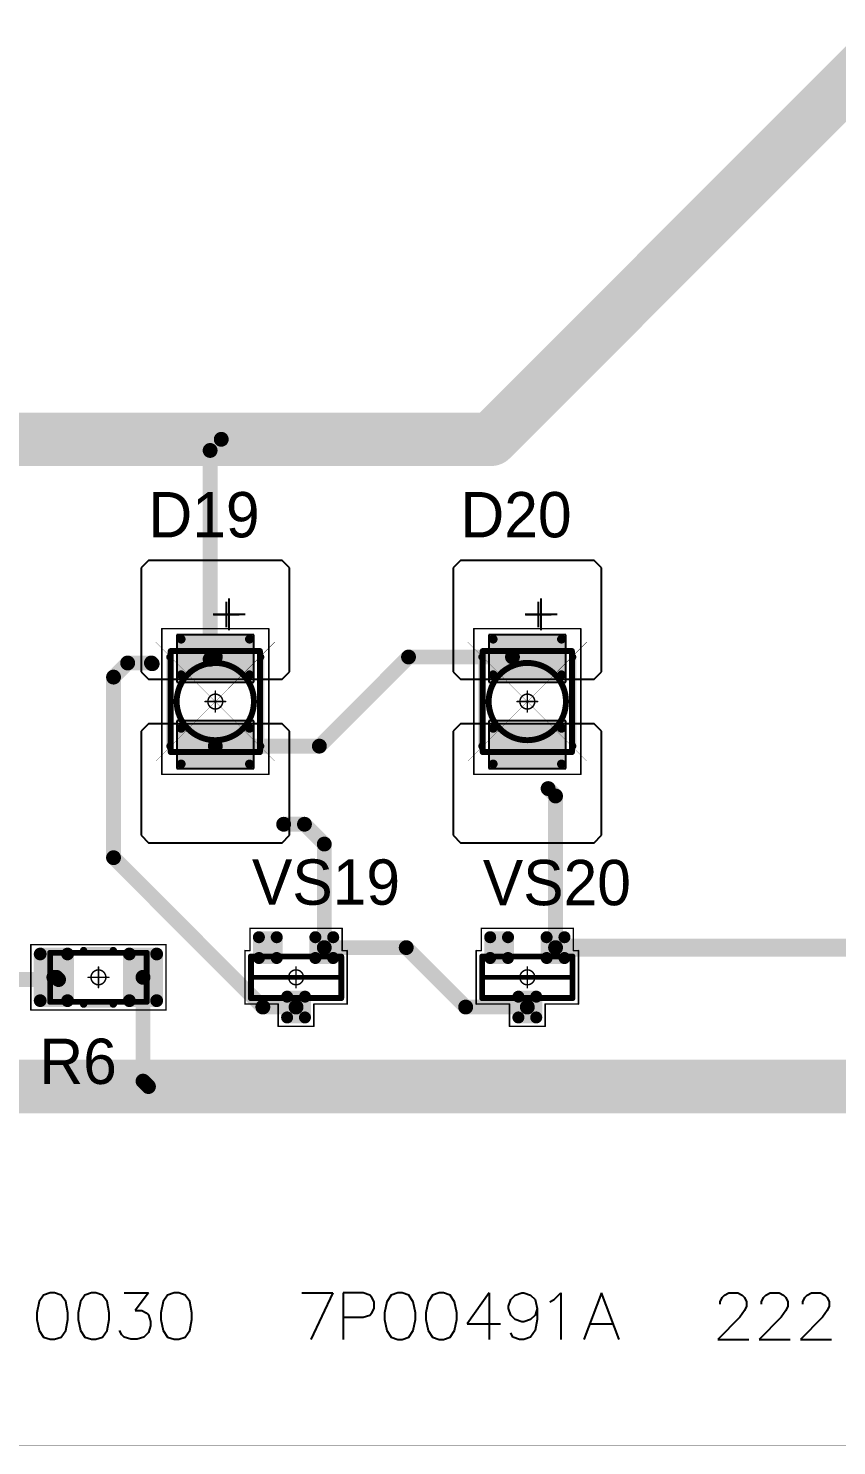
# Model space of a CAD drawing. Header units: millimetres. Extents: x 0 to 395, y 0 to 190.
# Drawn here: x 65.71 to 92.91, y 0 to 47.67 of the extents above; entities that cross this region are included whole.
import ezdxf

# ---------------------------------------------------------------- set-up
doc = ezdxf.new("R2010")
doc.units = ezdxf.units.MM
for name, color, linetype in [('Mechanical13', 56, 'Continuous'), ('Mechanical15', 56, 'Continuous'), ('Mechanical3', 76, 'Continuous'), ('Mechanical5', 56, 'Continuous'), ('TopLayer', 1, 'Continuous'), ('TopOverlay', 2, 'Continuous'), ('TopPaste', 8, 'Continuous'), ('TopSolder', 216, 'Continuous')]:
    doc.layers.add(name, color=color, linetype=linetype)

# ---------------------------------------------------------------- blocks, each defined once
blk = doc.blocks.new('SOT23_1164')
at = {"layer": 'Mechanical13', "const_width": 0.2}
for points in [[(0.7, 1.52), (-0.7, 1.52)], [(-0.7, -1.52), (-0.7, 1.52)], [(0.7, -1.52), (0.7, 1.52)], [(0.7, -1.52), (-0.7, -1.52)]]:
    blk.add_lwpolyline(points, dxfattribs=at)
at = {"layer": 'Mechanical13', "const_width": 0.1}
for points in [[(-0.75, 1.52, 1), (-0.65, 1.52, 1)], [(-0.75, 1.52, 1), (-0.65, 1.52, 1)], [(0.65, 1.52, 1), (0.75, 1.52, 1)], [(0.65, 1.52, 1), (0.75, 1.52, 1)], [(-0.75, -1.52, 1), (-0.65, -1.52, 1)], [(-0.75, -1.52, 1), (-0.65, -1.52, 1)], [(0.65, -1.52, 1), (0.75, -1.52, 1)], [(0.65, -1.52, 1), (0.75, -1.52, 1)]]:
    blk.add_lwpolyline(points, format="xyb", close=True, dxfattribs=at)
at = {"layer": 'Mechanical15', "const_width": 0.05}
for points in [[(-1.65, -1.55), (-1.65, 1.55)], [(-0.9, 1.55), (-1.65, 1.55)], [(-0.9, 1.55), (-0.9, 1.72)], [(0.9, 1.72), (-0.9, 1.72)], [(0.9, 0.6), (0.9, 1.72)], [(1.65, 0.6), (0.9, 0.6)], [(1.65, -0.6), (1.65, 0.6)], [(0.35, 0), (-0.35, 0)], [(0, -0.35), (0, 0.35)], [(1.65, -0.6), (0.9, -0.6)], [(0.9, -1.72), (0.9, -0.6)], [(-0.9, -1.55), (-1.65, -1.55)], [(-0.9, -1.72), (-0.9, -1.55)], [(0.9, -1.72), (-0.9, -1.72)]]:
    blk.add_lwpolyline(points, dxfattribs=at)
at = {"layer": 'Mechanical15'}
for points, const_width in [([(-1.662, 1.55, 1), (-1.637, 1.55, 1)], 0.025), ([(-1.662, 1.55, 1), (-1.637, 1.55, 1)], 0.025), ([(-0.913, 1.72, 1), (-0.888, 1.72, 1)], 0.025), ([(-0.913, 1.72, 1), (-0.888, 1.72, 1)], 0.025), ([(-0.913, 1.55, 1), (-0.888, 1.55, 1)], 0.025), ([(-0.913, 1.55, 1), (-0.888, 1.55, 1)], 0.025), ([(0.888, 1.72, 1), (0.913, 1.72, 1)], 0.025), ([(0.888, 1.72, 1), (0.913, 1.72, 1)], 0.025), ([(0.888, 0.6, 1), (0.913, 0.6, 1)], 0.025), ([(0.888, 0.6, 1), (0.913, 0.6, 1)], 0.025), ([(1.637, 0.6, 1), (1.662, 0.6, 1)], 0.025), ([(1.637, 0.6, 1), (1.662, 0.6, 1)], 0.025), ([(-0.362, 0, 1), (-0.337, 0, 1)], 0.025), ([(0.25, 0, 1), (-0.25, 0, 1)], 0.05), ([(-0.262, 0, 1), (-0.238, 0, 1)], 0.025), ([(-0.012, 0.35, 1), (0.012, 0.35, 1)], 0.025), ([(0.238, 0, 1), (0.262, 0, 1)], 0.025), ([(0.337, 0, 1), (0.362, 0, 1)], 0.025), ([(-0.012, -0.35, 1), (0.012, -0.35, 1)], 0.025), ([(0.888, -0.6, 1), (0.913, -0.6, 1)], 0.025), ([(0.888, -0.6, 1), (0.913, -0.6, 1)], 0.025), ([(1.637, -0.6, 1), (1.662, -0.6, 1)], 0.025), ([(1.637, -0.6, 1), (1.662, -0.6, 1)], 0.025), ([(-1.662, -1.55, 1), (-1.637, -1.55, 1)], 0.025), ([(-1.662, -1.55, 1), (-1.637, -1.55, 1)], 0.025), ([(-0.913, -1.55, 1), (-0.888, -1.55, 1)], 0.025), ([(-0.913, -1.55, 1), (-0.888, -1.55, 1)], 0.025), ([(-0.913, -1.72, 1), (-0.888, -1.72, 1)], 0.025), ([(-0.913, -1.72, 1), (-0.888, -1.72, 1)], 0.025), ([(0.888, -1.72, 1), (0.913, -1.72, 1)], 0.025), ([(0.888, -1.72, 1), (0.913, -1.72, 1)], 0.025)]:
    blk.add_lwpolyline(points, format="xyb", close=True, dxfattribs=dict(at, const_width=const_width))
at = {"layer": 'TopLayer', "const_width": 0.1}
for points in [[(-1.4, 1.25, 1), (-1.3, 1.25, 1)], [(-0.7, 1.25, 1), (-0.6, 1.25, 1)], [(-1.4, 0.65, 1), (-1.3, 0.65, 1)], [(-0.7, 0.65, 1), (-0.6, 0.65, 1)], [(0.6, 0.3, 1), (0.7, 0.3, 1)], [(1.3, 0.3, 1), (1.4, 0.3, 1)], [(0.6, -0.3, 1), (0.7, -0.3, 1)], [(1.3, -0.3, 1), (1.4, -0.3, 1)], [(-1.4, -0.65, 1), (-1.3, -0.65, 1)], [(-0.7, -0.65, 1), (-0.6, -0.65, 1)], [(-1.4, -1.25, 1), (-1.3, -1.25, 1)], [(-0.7, -1.25, 1), (-0.6, -1.25, 1)]]:
    blk.add_lwpolyline(points, format="xyb", close=True, dxfattribs=at)
at = {"layer": 'TopLayer'}
for points in [[(-1.45, 1.25), (-1.45, 0.65), (-0.55, 1.25), (-0.55, 0.65)], [(-1.35, 1.35), (-1.35, 0.55), (-0.65, 1.35), (-0.65, 0.55)], [(0.55, 0.3), (0.55, -0.3), (1.45, 0.3), (1.45, -0.3)], [(0.65, 0.4), (0.65, -0.4), (1.35, 0.4), (1.35, -0.4)], [(-1.45, -0.65), (-1.45, -1.25), (-0.55, -0.65), (-0.55, -1.25)], [(-1.35, -0.55), (-1.35, -1.35), (-0.65, -0.55), (-0.65, -1.35)]]:
    blk.add_solid(points, dxfattribs=at)
at = {"layer": 'TopOverlay', "const_width": 0.15}
blk.add_lwpolyline([(0, -1.5), (0, 1.5)], dxfattribs=at)
at = {"layer": 'TopOverlay', "const_width": 0.075}
for points in [[(-0.038, 1.5, 1), (0.038, 1.5, 1)], [(-0.038, -1.5, 1), (0.038, -1.5, 1)]]:
    blk.add_lwpolyline(points, format="xyb", close=True, dxfattribs=at)
at = {"layer": 'TopPaste', "const_width": 0.075}
for points in [[(-1.387, 1.25, 1), (-1.313, 1.25, 1)], [(-0.687, 1.25, 1), (-0.613, 1.25, 1)], [(-1.387, 0.65, 1), (-1.313, 0.65, 1)], [(-0.687, 0.65, 1), (-0.613, 0.65, 1)], [(0.613, 0.3, 1), (0.687, 0.3, 1)], [(1.313, 0.3, 1), (1.387, 0.3, 1)], [(0.613, -0.3, 1), (0.687, -0.3, 1)], [(1.313, -0.3, 1), (1.387, -0.3, 1)], [(-1.387, -0.65, 1), (-1.313, -0.65, 1)], [(-0.687, -0.65, 1), (-0.613, -0.65, 1)], [(-1.387, -1.25, 1), (-1.313, -1.25, 1)], [(-0.687, -1.25, 1), (-0.613, -1.25, 1)]]:
    blk.add_lwpolyline(points, format="xyb", close=True, dxfattribs=at)
at = {"layer": 'TopPaste'}
for points in [[(-1.425, 1.25), (-1.425, 0.65), (-0.575, 1.25), (-0.575, 0.65)], [(-1.35, 1.325), (-1.35, 0.575), (-0.65, 1.325), (-0.65, 0.575)], [(0.575, 0.3), (0.575, -0.3), (1.425, 0.3), (1.425, -0.3)], [(0.65, 0.375), (0.65, -0.375), (1.35, 0.375), (1.35, -0.375)], [(-1.425, -0.65), (-1.425, -1.25), (-0.575, -0.65), (-0.575, -1.25)], [(-1.35, -0.575), (-1.35, -1.325), (-0.65, -0.575), (-0.65, -1.325)]]:
    blk.add_solid(points, dxfattribs=at)
at = {"layer": 'TopSolder', "const_width": 0.202}
for points in [[(-1.451, 1.25, 1), (-1.249, 1.25, 1)], [(-0.751, 1.25, 1), (-0.549, 1.25, 1)], [(-1.451, 0.65, 1), (-1.249, 0.65, 1)], [(-0.751, 0.65, 1), (-0.549, 0.65, 1)], [(0.549, 0.3, 1), (0.751, 0.3, 1)], [(1.249, 0.3, 1), (1.451, 0.3, 1)], [(-1.451, -0.65, 1), (-1.249, -0.65, 1)], [(-0.751, -0.65, 1), (-0.549, -0.65, 1)], [(0.549, -0.3, 1), (0.751, -0.3, 1)], [(1.249, -0.3, 1), (1.451, -0.3, 1)], [(-1.451, -1.25, 1), (-1.249, -1.25, 1)], [(-0.751, -1.25, 1), (-0.549, -1.25, 1)]]:
    blk.add_lwpolyline(points, format="xyb", close=True, dxfattribs=at)
at = {"layer": 'TopSolder'}
for points in [[(-1.35, 1.452), (-1.35, 0.448), (-0.65, 1.452), (-0.65, 0.448)], [(-1.552, 1.25), (-1.552, 0.65), (-0.448, 1.25), (-0.448, 0.65)], [(0.65, 0.502), (0.65, -0.502), (1.35, 0.502), (1.35, -0.502)], [(0.448, 0.3), (0.448, -0.3), (1.552, 0.3), (1.552, -0.3)], [(-1.35, -0.448), (-1.35, -1.452), (-0.65, -0.448), (-0.65, -1.452)], [(-1.552, -0.65), (-1.552, -1.25), (-0.448, -0.65), (-0.448, -1.25)]]:
    blk.add_solid(points, dxfattribs=at)
blk = doc.blocks.new('SOT23_1165')
at = {"layer": 'Mechanical13', "const_width": 0.2}
for points in [[(0.7, 1.52), (-0.7, 1.52)], [(-0.7, -1.52), (-0.7, 1.52)], [(0.7, -1.52), (0.7, 1.52)], [(0.7, -1.52), (-0.7, -1.52)]]:
    blk.add_lwpolyline(points, dxfattribs=at)
at = {"layer": 'Mechanical13', "const_width": 0.1}
for points in [[(-0.75, 1.52, 1), (-0.65, 1.52, 1)], [(-0.75, 1.52, 1), (-0.65, 1.52, 1)], [(0.65, 1.52, 1), (0.75, 1.52, 1)], [(0.65, 1.52, 1), (0.75, 1.52, 1)], [(-0.75, -1.52, 1), (-0.65, -1.52, 1)], [(-0.75, -1.52, 1), (-0.65, -1.52, 1)], [(0.65, -1.52, 1), (0.75, -1.52, 1)], [(0.65, -1.52, 1), (0.75, -1.52, 1)]]:
    blk.add_lwpolyline(points, format="xyb", close=True, dxfattribs=at)
at = {"layer": 'Mechanical15', "const_width": 0.05}
for points in [[(-1.65, -1.55), (-1.65, 1.55)], [(-0.9, 1.55), (-1.65, 1.55)], [(-0.9, 1.55), (-0.9, 1.72)], [(0.9, 1.72), (-0.9, 1.72)], [(0.9, 0.6), (0.9, 1.72)], [(1.65, 0.6), (0.9, 0.6)], [(1.65, -0.6), (1.65, 0.6)], [(0.35, 0), (-0.35, 0)], [(0, -0.35), (0, 0.35)], [(0.9, -0.6), (1.65, -0.6)], [(0.9, -1.72), (0.9, -0.6)], [(-0.9, -1.55), (-1.65, -1.55)], [(-0.9, -1.72), (-0.9, -1.55)], [(0.9, -1.72), (-0.9, -1.72)]]:
    blk.add_lwpolyline(points, dxfattribs=at)
at = {"layer": 'Mechanical15'}
for points, const_width in [([(-1.662, 1.55, 1), (-1.637, 1.55, 1)], 0.025), ([(-1.662, 1.55, 1), (-1.637, 1.55, 1)], 0.025), ([(-0.913, 1.72, 1), (-0.888, 1.72, 1)], 0.025), ([(-0.913, 1.72, 1), (-0.888, 1.72, 1)], 0.025), ([(-0.913, 1.55, 1), (-0.888, 1.55, 1)], 0.025), ([(-0.913, 1.55, 1), (-0.888, 1.55, 1)], 0.025), ([(0.888, 1.72, 1), (0.913, 1.72, 1)], 0.025), ([(0.888, 1.72, 1), (0.913, 1.72, 1)], 0.025), ([(0.888, 0.6, 1), (0.913, 0.6, 1)], 0.025), ([(0.888, 0.6, 1), (0.913, 0.6, 1)], 0.025), ([(1.637, 0.6, 1), (1.662, 0.6, 1)], 0.025), ([(1.637, 0.6, 1), (1.662, 0.6, 1)], 0.025), ([(-0.362, 0, 1), (-0.337, 0, 1)], 0.025), ([(0.25, 0, 1), (-0.25, 0, 1)], 0.05), ([(-0.262, 0, 1), (-0.238, 0, 1)], 0.025), ([(-0.012, 0.35, 1), (0.012, 0.35, 1)], 0.025), ([(0.238, 0, 1), (0.262, 0, 1)], 0.025), ([(0.337, 0, 1), (0.362, 0, 1)], 0.025), ([(-0.012, -0.35, 1), (0.012, -0.35, 1)], 0.025), ([(0.888, -0.6, 1), (0.913, -0.6, 1)], 0.025), ([(0.888, -0.6, 1), (0.913, -0.6, 1)], 0.025), ([(1.637, -0.6, 1), (1.662, -0.6, 1)], 0.025), ([(1.637, -0.6, 1), (1.662, -0.6, 1)], 0.025), ([(-1.662, -1.55, 1), (-1.637, -1.55, 1)], 0.025), ([(-1.662, -1.55, 1), (-1.637, -1.55, 1)], 0.025), ([(-0.913, -1.55, 1), (-0.888, -1.55, 1)], 0.025), ([(-0.913, -1.55, 1), (-0.888, -1.55, 1)], 0.025), ([(-0.913, -1.72, 1), (-0.888, -1.72, 1)], 0.025), ([(-0.913, -1.72, 1), (-0.888, -1.72, 1)], 0.025), ([(0.888, -1.72, 1), (0.913, -1.72, 1)], 0.025), ([(0.888, -1.72, 1), (0.913, -1.72, 1)], 0.025)]:
    blk.add_lwpolyline(points, format="xyb", close=True, dxfattribs=dict(at, const_width=const_width))
at = {"layer": 'TopLayer', "const_width": 0.1}
for points in [[(-1.4, 1.25, 1), (-1.3, 1.25, 1)], [(-0.7, 1.25, 1), (-0.6, 1.25, 1)], [(-1.4, 0.65, 1), (-1.3, 0.65, 1)], [(-0.7, 0.65, 1), (-0.6, 0.65, 1)], [(0.6, 0.3, 1), (0.7, 0.3, 1)], [(1.3, 0.3, 1), (1.4, 0.3, 1)], [(0.6, -0.3, 1), (0.7, -0.3, 1)], [(1.3, -0.3, 1), (1.4, -0.3, 1)], [(-1.4, -0.65, 1), (-1.3, -0.65, 1)], [(-0.7, -0.65, 1), (-0.6, -0.65, 1)], [(-1.4, -1.25, 1), (-1.3, -1.25, 1)], [(-0.7, -1.25, 1), (-0.6, -1.25, 1)]]:
    blk.add_lwpolyline(points, format="xyb", close=True, dxfattribs=at)
at = {"layer": 'TopLayer'}
for points in [[(-1.45, 1.25), (-1.45, 0.65), (-0.55, 1.25), (-0.55, 0.65)], [(-1.35, 1.35), (-1.35, 0.55), (-0.65, 1.35), (-0.65, 0.55)], [(0.55, 0.3), (0.55, -0.3), (1.45, 0.3), (1.45, -0.3)], [(0.65, 0.4), (0.65, -0.4), (1.35, 0.4), (1.35, -0.4)], [(-1.45, -0.65), (-1.45, -1.25), (-0.55, -0.65), (-0.55, -1.25)], [(-1.35, -0.55), (-1.35, -1.35), (-0.65, -0.55), (-0.65, -1.35)]]:
    blk.add_solid(points, dxfattribs=at)
at = {"layer": 'TopOverlay', "const_width": 0.15}
blk.add_lwpolyline([(0, -1.5), (0, 1.5)], dxfattribs=at)
at = {"layer": 'TopOverlay', "const_width": 0.075}
for points in [[(-0.038, 1.5, 1), (0.038, 1.5, 1)], [(-0.038, -1.5, 1), (0.038, -1.5, 1)]]:
    blk.add_lwpolyline(points, format="xyb", close=True, dxfattribs=at)
at = {"layer": 'TopPaste', "const_width": 0.075}
for points in [[(-1.387, 1.25, 1), (-1.313, 1.25, 1)], [(-0.687, 1.25, 1), (-0.613, 1.25, 1)], [(-1.387, 0.65, 1), (-1.313, 0.65, 1)], [(-0.687, 0.65, 1), (-0.613, 0.65, 1)], [(0.613, 0.3, 1), (0.687, 0.3, 1)], [(1.313, 0.3, 1), (1.387, 0.3, 1)], [(0.613, -0.3, 1), (0.687, -0.3, 1)], [(1.313, -0.3, 1), (1.387, -0.3, 1)], [(-1.387, -0.65, 1), (-1.313, -0.65, 1)], [(-0.687, -0.65, 1), (-0.613, -0.65, 1)], [(-1.387, -1.25, 1), (-1.313, -1.25, 1)], [(-0.687, -1.25, 1), (-0.613, -1.25, 1)]]:
    blk.add_lwpolyline(points, format="xyb", close=True, dxfattribs=at)
at = {"layer": 'TopPaste'}
for points in [[(-1.425, 1.25), (-1.425, 0.65), (-0.575, 1.25), (-0.575, 0.65)], [(-1.35, 1.325), (-1.35, 0.575), (-0.65, 1.325), (-0.65, 0.575)], [(0.575, 0.3), (0.575, -0.3), (1.425, 0.3), (1.425, -0.3)], [(0.65, 0.375), (0.65, -0.375), (1.35, 0.375), (1.35, -0.375)], [(-1.425, -0.65), (-1.425, -1.25), (-0.575, -0.65), (-0.575, -1.25)], [(-1.35, -0.575), (-1.35, -1.325), (-0.65, -0.575), (-0.65, -1.325)]]:
    blk.add_solid(points, dxfattribs=at)
at = {"layer": 'TopSolder', "const_width": 0.202}
for points in [[(-1.451, 1.25, 1), (-1.249, 1.25, 1)], [(-0.751, 1.25, 1), (-0.549, 1.25, 1)], [(-1.451, 0.65, 1), (-1.249, 0.65, 1)], [(-0.751, 0.65, 1), (-0.549, 0.65, 1)], [(0.549, 0.3, 1), (0.751, 0.3, 1)], [(1.249, 0.3, 1), (1.451, 0.3, 1)], [(-1.451, -0.65, 1), (-1.249, -0.65, 1)], [(-0.751, -0.65, 1), (-0.549, -0.65, 1)], [(0.549, -0.3, 1), (0.751, -0.3, 1)], [(1.249, -0.3, 1), (1.451, -0.3, 1)], [(-1.451, -1.25, 1), (-1.249, -1.25, 1)], [(-0.751, -1.25, 1), (-0.549, -1.25, 1)]]:
    blk.add_lwpolyline(points, format="xyb", close=True, dxfattribs=at)
at = {"layer": 'TopSolder'}
for points in [[(-1.35, 1.452), (-1.35, 0.448), (-0.65, 1.452), (-0.65, 0.448)], [(-1.552, 1.25), (-1.552, 0.65), (-0.448, 1.25), (-0.448, 0.65)], [(0.65, 0.502), (0.65, -0.502), (1.35, 0.502), (1.35, -0.502)], [(0.448, 0.3), (0.448, -0.3), (1.552, 0.3), (1.552, -0.3)], [(-1.35, -0.448), (-1.35, -1.452), (-0.65, -0.448), (-0.65, -1.452)], [(-1.552, -0.65), (-1.552, -1.25), (-0.448, -0.65), (-0.448, -1.25)]]:
    blk.add_solid(points, dxfattribs=at)
blk = doc.blocks.new('RC1206S_1217')
at = {"layer": 'Mechanical13', "const_width": 0.2}
for points in [[(-1.625, -0.825), (-1.625, 0.825)], [(-1.625, 0.825), (1.625, 0.825)], [(1.625, -0.825), (1.625, 0.825)], [(-1.625, -0.825), (1.625, -0.825)]]:
    blk.add_lwpolyline(points, dxfattribs=at)
at = {"layer": 'Mechanical13', "const_width": 0.1}
for points in [[(-1.675, 0.825, 1), (-1.575, 0.825, 1)], [(-1.675, 0.825, 1), (-1.575, 0.825, 1)], [(1.575, 0.825, 1), (1.675, 0.825, 1)], [(1.575, 0.825, 1), (1.675, 0.825, 1)], [(-1.675, -0.825, 1), (-1.575, -0.825, 1)], [(-1.675, -0.825, 1), (-1.575, -0.825, 1)], [(1.575, -0.825, 1), (1.675, -0.825, 1)], [(1.575, -0.825, 1), (1.675, -0.825, 1)]]:
    blk.add_lwpolyline(points, format="xyb", close=True, dxfattribs=at)
at = {"layer": 'Mechanical15', "const_width": 0.05}
for points in [[(-2.275, -1.1), (-2.275, 1.1)], [(-2.275, 1.1), (2.275, 1.1)], [(2.275, -1.1), (2.275, 1.1)], [(-0.35, 0), (0.35, 0)], [(0, -0.35), (0, 0.35)], [(-2.275, -1.1), (2.275, -1.1)]]:
    blk.add_lwpolyline(points, dxfattribs=at)
at = {"layer": 'Mechanical15'}
for points, const_width in [([(-2.287, 1.1, 1), (-2.262, 1.1, 1)], 0.025), ([(-2.287, 1.1, 1), (-2.262, 1.1, 1)], 0.025), ([(2.262, 1.1, 1), (2.287, 1.1, 1)], 0.025), ([(2.262, 1.1, 1), (2.287, 1.1, 1)], 0.025), ([(-0.362, 0, 1), (-0.337, 0, 1)], 0.025), ([(0.25, 0, 1), (-0.25, 0, 1)], 0.05), ([(-0.262, 0, 1), (-0.238, 0, 1)], 0.025), ([(-0.012, 0.35, 1), (0.012, 0.35, 1)], 0.025), ([(0.238, 0, 1), (0.262, 0, 1)], 0.025), ([(0.337, 0, 1), (0.362, 0, 1)], 0.025), ([(-0.012, -0.35, 1), (0.012, -0.35, 1)], 0.025), ([(-2.287, -1.1, 1), (-2.262, -1.1, 1)], 0.025), ([(-2.287, -1.1, 1), (-2.262, -1.1, 1)], 0.025), ([(2.262, -1.1, 1), (2.287, -1.1, 1)], 0.025), ([(2.262, -1.1, 1), (2.287, -1.1, 1)], 0.025)]:
    blk.add_lwpolyline(points, format="xyb", close=True, dxfattribs=dict(at, const_width=const_width))
at = {"layer": 'TopLayer', "const_width": 0.115}
for points in [[(-2.018, 0.785, 1), (-1.903, 0.785, 1)], [(-1.098, 0.785, 1), (-0.983, 0.785, 1)], [(0.983, 0.785, 1), (1.098, 0.785, 1)], [(1.903, 0.785, 1), (2.018, 0.785, 1)], [(-2.018, -0.785, 1), (-1.903, -0.785, 1)], [(-1.098, -0.785, 1), (-0.983, -0.785, 1)], [(0.983, -0.785, 1), (1.098, -0.785, 1)], [(1.903, -0.785, 1), (2.018, -0.785, 1)]]:
    blk.add_lwpolyline(points, format="xyb", close=True, dxfattribs=at)
at = {"layer": 'TopLayer'}
for points in [[(-2.075, -0.785), (-0.925, -0.785), (-2.075, 0.785), (-0.925, 0.785)], [(-1.96, -0.9), (-1.04, -0.9), (-1.96, 0.9), (-1.04, 0.9)], [(0.925, -0.785), (2.075, -0.785), (0.925, 0.785), (2.075, 0.785)], [(1.04, -0.9), (1.96, -0.9), (1.04, 0.9), (1.96, 0.9)]]:
    blk.add_solid(points, dxfattribs=at)
at = {"layer": 'TopOverlay', "const_width": 0.25}
for points in [[(-0.5, 0.9), (0.5, 0.9)], [(-0.5, -0.9), (0.5, -0.9)]]:
    blk.add_lwpolyline(points, dxfattribs=at)
at = {"layer": 'TopOverlay', "const_width": 0.125}
for points in [[(-0.562, 0.9, 1), (-0.437, 0.9, 1)], [(0.437, 0.9, 1), (0.562, 0.9, 1)], [(-0.562, -0.9, 1), (-0.437, -0.9, 1)], [(0.437, -0.9, 1), (0.562, -0.9, 1)]]:
    blk.add_lwpolyline(points, format="xyb", close=True, dxfattribs=at)
at = {"layer": 'TopPaste', "const_width": 0.09}
for points in [[(-2.005, 0.785, 1), (-1.915, 0.785, 1)], [(-1.085, 0.785, 1), (-0.995, 0.785, 1)], [(0.995, 0.785, 1), (1.085, 0.785, 1)], [(1.915, 0.785, 1), (2.005, 0.785, 1)], [(-2.005, -0.785, 1), (-1.915, -0.785, 1)], [(-1.085, -0.785, 1), (-0.995, -0.785, 1)], [(0.995, -0.785, 1), (1.085, -0.785, 1)], [(1.915, -0.785, 1), (2.005, -0.785, 1)]]:
    blk.add_lwpolyline(points, format="xyb", close=True, dxfattribs=at)
at = {"layer": 'TopPaste'}
for points in [[(-2.05, -0.785), (-0.95, -0.785), (-2.05, 0.785), (-0.95, 0.785)], [(-1.96, -0.875), (-1.04, -0.875), (-1.96, 0.875), (-1.04, 0.875)], [(0.95, -0.785), (2.05, -0.785), (0.95, 0.785), (2.05, 0.785)], [(1.04, -0.875), (1.96, -0.875), (1.04, 0.875), (1.96, 0.875)]]:
    blk.add_solid(points, dxfattribs=at)
at = {"layer": 'TopSolder', "const_width": 0.215}
for points in [[(-2.068, 0.785, 1), (-1.853, 0.785, 1)], [(-1.148, 0.785, 1), (-0.933, 0.785, 1)], [(0.933, 0.785, 1), (1.148, 0.785, 1)], [(1.853, 0.785, 1), (2.068, 0.785, 1)], [(-2.068, -0.785, 1), (-1.853, -0.785, 1)], [(-1.148, -0.785, 1), (-0.933, -0.785, 1)], [(0.933, -0.785, 1), (1.148, -0.785, 1)], [(1.853, -0.785, 1), (2.068, -0.785, 1)]]:
    blk.add_lwpolyline(points, format="xyb", close=True, dxfattribs=at)
at = {"layer": 'TopSolder'}
for points in [[(-1.96, -1), (-1.04, -1), (-1.96, 1), (-1.04, 1)], [(1.04, -1), (1.96, -1), (1.04, 1), (1.96, 1)], [(-2.175, -0.785), (-0.825, -0.785), (-2.175, 0.785), (-0.825, 0.785)], [(0.825, -0.785), (2.175, -0.785), (0.825, 0.785), (2.175, 0.785)]]:
    blk.add_solid(points, dxfattribs=at)
blk = doc.blocks.new('T66G_4_1312')
at = {"layer": 'Mechanical13'}
for p, q in [((2.936, 0.071), (2.936, -1)), ((2.4, -0.464), (3.471, -0.464))]:
    blk.add_line(p, q, dxfattribs=at)
at = {"layer": 'Mechanical13', "const_width": 0.2}
for points in [[(-1.7, 1.5), (1.7, 1.5)], [(-1.7, 1.5), (-1.7, -1.5)], [(1.7, 1.5), (1.7, -1.5)], [(-1.7, -1.5), (1.7, -1.5)]]:
    blk.add_lwpolyline(points, dxfattribs=at)
at = {"layer": 'Mechanical13'}
for points, const_width in [([(-1.75, 1.5, 1), (-1.65, 1.5, 1)], 0.1), ([(-1.75, 1.5, 1), (-1.65, 1.5, 1)], 0.1), ([(1.65, 1.5, 1), (1.75, 1.5, 1)], 0.1), ([(1.65, 1.5, 1), (1.75, 1.5, 1)], 0.1), ([(1.3, 0, 1), (-1.3, 0, 1)], 0.2), ([(-1.35, 0, 1), (-1.25, 0, 1)], 0.1), ([(1.25, 0, 1), (1.35, 0, 1)], 0.1), ([(-1.75, -1.5, 1), (-1.65, -1.5, 1)], 0.1), ([(-1.75, -1.5, 1), (-1.65, -1.5, 1)], 0.1), ([(1.65, -1.5, 1), (1.75, -1.5, 1)], 0.1), ([(1.65, -1.5, 1), (1.75, -1.5, 1)], 0.1)]:
    blk.add_lwpolyline(points, format="xyb", close=True, dxfattribs=dict(at, const_width=const_width))
at = {"layer": 'Mechanical15', "const_width": 0.05}
for points in [[(-2.45, 1.8), (-2.45, -1.8)], [(-2.45, 1.8), (2.45, 1.8)], [(2.45, 1.8), (2.45, -1.8)], [(-0.35, 0), (0.35, 0)], [(0, 0.35), (0, -0.35)], [(-2.45, -1.8), (2.45, -1.8)]]:
    blk.add_lwpolyline(points, dxfattribs=at)
at = {"layer": 'Mechanical15'}
for points, const_width in [([(-2.462, 1.8, 1), (-2.438, 1.8, 1)], 0.025), ([(-2.462, 1.8, 1), (-2.438, 1.8, 1)], 0.025), ([(2.438, 1.8, 1), (2.462, 1.8, 1)], 0.025), ([(2.438, 1.8, 1), (2.462, 1.8, 1)], 0.025), ([(-0.362, 0, 1), (-0.337, 0, 1)], 0.025), ([(0.25, 0, 1), (-0.25, 0, 1)], 0.05), ([(-0.262, 0, 1), (-0.238, 0, 1)], 0.025), ([(-0.012, 0.35, 1), (0.012, 0.35, 1)], 0.025), ([(0.238, 0, 1), (0.262, 0, 1)], 0.025), ([(0.337, 0, 1), (0.362, 0, 1)], 0.025), ([(-0.012, -0.35, 1), (0.012, -0.35, 1)], 0.025), ([(-2.462, -1.8, 1), (-2.438, -1.8, 1)], 0.025), ([(-2.462, -1.8, 1), (-2.438, -1.8, 1)], 0.025), ([(2.438, -1.8, 1), (2.462, -1.8, 1)], 0.025), ([(2.438, -1.8, 1), (2.462, -1.8, 1)], 0.025)]:
    blk.add_lwpolyline(points, format="xyb", close=True, dxfattribs=dict(at, const_width=const_width))
at = {"layer": 'TopLayer'}
for p, q in [((-4.5, 2.5), (-4.75, 2.25)), ((-1, 2.5), (-4.5, 2.5)), ((-0.75, 2.25), (-1, 2.5)), ((1, 2.5), (0.75, 2.25)), ((4.5, 2.5), (1, 2.5)), ((4.75, 2.25), (4.5, 2.5)), ((-4.75, 2.25), (-4.75, -2.25)), ((-0.75, -2.25), (-0.75, 2.25)), ((0.75, 2.25), (0.75, -2.25)), ((4.75, -2.25), (4.75, 2.25)), ((-4.75, -2.25), (-4.5, -2.5)), ((-1, -2.5), (-0.75, -2.25)), ((0.75, -2.25), (1, -2.5)), ((4.5, -2.5), (4.75, -2.25)), ((-4.5, -2.5), (-1, -2.5)), ((1, -2.5), (4.5, -2.5))]:
    blk.add_line(p, q, dxfattribs=at)
at = {"layer": 'TopLayer', "const_width": 0.15}
for points in [[(-2.175, 1.15, 1), (-2.025, 1.15, 1)], [(-0.975, 1.15, 1), (-0.825, 1.15, 1)], [(0.825, 1.15, 1), (0.975, 1.15, 1)], [(2.025, 1.15, 1), (2.175, 1.15, 1)], [(-2.175, -1.15, 1), (-2.025, -1.15, 1)], [(-0.975, -1.15, 1), (-0.825, -1.15, 1)], [(0.825, -1.15, 1), (0.975, -1.15, 1)], [(2.025, -1.15, 1), (2.175, -1.15, 1)]]:
    blk.add_lwpolyline(points, format="xyb", close=True, dxfattribs=at)
at = {"layer": 'TopLayer'}
for points in [[(-0.75, 1.15), (-2.25, 1.15), (-0.75, -1.15), (-2.25, -1.15)], [(-0.9, 1.3), (-2.1, 1.3), (-0.9, -1.3), (-2.1, -1.3)], [(2.25, 1.15), (0.75, 1.15), (2.25, -1.15), (0.75, -1.15)], [(2.1, 1.3), (0.9, 1.3), (2.1, -1.3), (0.9, -1.3)]]:
    blk.add_solid(points, dxfattribs=at)
at = {"layer": 'TopOverlay'}
for p, q in [((2.928, 0.057), (2.928, -0.8)), ((2.5, -0.372), (3.357, -0.372))]:
    blk.add_line(p, q, dxfattribs=at)
at = {"layer": 'TopOverlay', "const_width": 0.25}
for points in [[(-1.5, 1.525), (1.5, 1.525)], [(-1.5, -1.525), (1.5, -1.525)]]:
    blk.add_lwpolyline(points, dxfattribs=at)
at = {"layer": 'TopOverlay', "const_width": 0.125}
for points in [[(-1.562, 1.525, 1), (-1.438, 1.525, 1)], [(1.438, 1.525, 1), (1.562, 1.525, 1)], [(-1.562, -1.525, 1), (-1.438, -1.525, 1)], [(1.438, -1.525, 1), (1.562, -1.525, 1)]]:
    blk.add_lwpolyline(points, format="xyb", close=True, dxfattribs=at)
at = {"layer": 'TopPaste', "const_width": 0.125}
for points in [[(-2.162, 1.15, 1), (-2.037, 1.15, 1)], [(-0.962, 1.15, 1), (-0.838, 1.15, 1)], [(0.838, 1.15, 1), (0.962, 1.15, 1)], [(2.037, 1.15, 1), (2.162, 1.15, 1)], [(-2.162, -1.15, 1), (-2.037, -1.15, 1)], [(-0.962, -1.15, 1), (-0.838, -1.15, 1)], [(0.838, -1.15, 1), (0.962, -1.15, 1)], [(2.037, -1.15, 1), (2.162, -1.15, 1)]]:
    blk.add_lwpolyline(points, format="xyb", close=True, dxfattribs=at)
at = {"layer": 'TopPaste'}
for points in [[(-0.775, 1.15), (-2.225, 1.15), (-0.775, -1.15), (-2.225, -1.15)], [(-0.9, 1.275), (-2.1, 1.275), (-0.9, -1.275), (-2.1, -1.275)], [(2.225, 1.15), (0.775, 1.15), (2.225, -1.15), (0.775, -1.15)], [(2.1, 1.275), (0.9, 1.275), (2.1, -1.275), (0.9, -1.275)]]:
    blk.add_solid(points, dxfattribs=at)
at = {"layer": 'TopSolder'}
for p, q in [((-2.25, 1.3), (-2.25, -1.3)), ((-0.65, 1.3), (-2.25, 1.3)), ((-0.65, -1.3), (-0.65, 1.3)), ((0.65, 1.3), (0.65, -1.3)), ((2.25, 1.3), (0.65, 1.3)), ((2.25, -1.3), (2.25, 1.3)), ((-2.25, -1.3), (-0.65, -1.3)), ((0.65, -1.3), (2.25, -1.3))]:
    blk.add_line(p, q, dxfattribs=at)
blk = doc.blocks.new('T66G_4_1313')
at = {"layer": 'Mechanical13'}
for p, q in [((2.936, 0.071), (2.936, -1)), ((2.4, -0.464), (3.471, -0.464))]:
    blk.add_line(p, q, dxfattribs=at)
at = {"layer": 'Mechanical13', "const_width": 0.2}
for points in [[(-1.7, 1.5), (1.7, 1.5)], [(-1.7, 1.5), (-1.7, -1.5)], [(1.7, 1.5), (1.7, -1.5)], [(-1.7, -1.5), (1.7, -1.5)]]:
    blk.add_lwpolyline(points, dxfattribs=at)
at = {"layer": 'Mechanical13'}
for points, const_width in [([(-1.75, 1.5, 1), (-1.65, 1.5, 1)], 0.1), ([(-1.75, 1.5, 1), (-1.65, 1.5, 1)], 0.1), ([(1.65, 1.5, 1), (1.75, 1.5, 1)], 0.1), ([(1.65, 1.5, 1), (1.75, 1.5, 1)], 0.1), ([(1.3, 0, 1), (-1.3, 0, 1)], 0.2), ([(-1.35, 0, 1), (-1.25, 0, 1)], 0.1), ([(1.25, 0, 1), (1.35, 0, 1)], 0.1), ([(-1.75, -1.5, 1), (-1.65, -1.5, 1)], 0.1), ([(-1.75, -1.5, 1), (-1.65, -1.5, 1)], 0.1), ([(1.65, -1.5, 1), (1.75, -1.5, 1)], 0.1), ([(1.65, -1.5, 1), (1.75, -1.5, 1)], 0.1)]:
    blk.add_lwpolyline(points, format="xyb", close=True, dxfattribs=dict(at, const_width=const_width))
at = {"layer": 'Mechanical15', "const_width": 0.05}
for points in [[(-2.45, 1.8), (-2.45, -1.8)], [(-2.45, 1.8), (2.45, 1.8)], [(2.45, 1.8), (2.45, -1.8)], [(-0.35, 0), (0.35, 0)], [(0, 0.35), (0, -0.35)], [(-2.45, -1.8), (2.45, -1.8)]]:
    blk.add_lwpolyline(points, dxfattribs=at)
at = {"layer": 'Mechanical15'}
for points, const_width in [([(-2.462, 1.8, 1), (-2.438, 1.8, 1)], 0.025), ([(-2.462, 1.8, 1), (-2.438, 1.8, 1)], 0.025), ([(2.438, 1.8, 1), (2.462, 1.8, 1)], 0.025), ([(2.438, 1.8, 1), (2.462, 1.8, 1)], 0.025), ([(-0.362, 0, 1), (-0.337, 0, 1)], 0.025), ([(0.25, 0, 1), (-0.25, 0, 1)], 0.05), ([(-0.262, 0, 1), (-0.238, 0, 1)], 0.025), ([(-0.012, 0.35, 1), (0.012, 0.35, 1)], 0.025), ([(0.238, 0, 1), (0.262, 0, 1)], 0.025), ([(0.337, 0, 1), (0.362, 0, 1)], 0.025), ([(-0.012, -0.35, 1), (0.012, -0.35, 1)], 0.025), ([(-2.462, -1.8, 1), (-2.438, -1.8, 1)], 0.025), ([(-2.462, -1.8, 1), (-2.438, -1.8, 1)], 0.025), ([(2.438, -1.8, 1), (2.462, -1.8, 1)], 0.025), ([(2.438, -1.8, 1), (2.462, -1.8, 1)], 0.025)]:
    blk.add_lwpolyline(points, format="xyb", close=True, dxfattribs=dict(at, const_width=const_width))
at = {"layer": 'TopLayer'}
for p, q in [((-4.5, 2.5), (-4.75, 2.25)), ((-1, 2.5), (-4.5, 2.5)), ((-0.75, 2.25), (-1, 2.5)), ((1, 2.5), (0.75, 2.25)), ((4.5, 2.5), (1, 2.5)), ((4.75, 2.25), (4.5, 2.5)), ((-4.75, 2.25), (-4.75, -2.25)), ((-0.75, -2.25), (-0.75, 2.25)), ((0.75, 2.25), (0.75, -2.25)), ((4.75, -2.25), (4.75, 2.25)), ((-4.75, -2.25), (-4.5, -2.5)), ((-1, -2.5), (-0.75, -2.25)), ((0.75, -2.25), (1, -2.5)), ((4.5, -2.5), (4.75, -2.25)), ((-4.5, -2.5), (-1, -2.5)), ((1, -2.5), (4.5, -2.5))]:
    blk.add_line(p, q, dxfattribs=at)
at = {"layer": 'TopLayer', "const_width": 0.15}
for points in [[(-2.175, 1.15, 1), (-2.025, 1.15, 1)], [(-0.975, 1.15, 1), (-0.825, 1.15, 1)], [(0.825, 1.15, 1), (0.975, 1.15, 1)], [(2.025, 1.15, 1), (2.175, 1.15, 1)], [(-2.175, -1.15, 1), (-2.025, -1.15, 1)], [(-0.975, -1.15, 1), (-0.825, -1.15, 1)], [(0.825, -1.15, 1), (0.975, -1.15, 1)], [(2.025, -1.15, 1), (2.175, -1.15, 1)]]:
    blk.add_lwpolyline(points, format="xyb", close=True, dxfattribs=at)
at = {"layer": 'TopLayer'}
for points in [[(-0.75, 1.15), (-2.25, 1.15), (-0.75, -1.15), (-2.25, -1.15)], [(-0.9, 1.3), (-2.1, 1.3), (-0.9, -1.3), (-2.1, -1.3)], [(2.25, 1.15), (0.75, 1.15), (2.25, -1.15), (0.75, -1.15)], [(2.1, 1.3), (0.9, 1.3), (2.1, -1.3), (0.9, -1.3)]]:
    blk.add_solid(points, dxfattribs=at)
at = {"layer": 'TopOverlay'}
for p, q in [((2.928, 0.057), (2.928, -0.8)), ((2.5, -0.372), (3.357, -0.372))]:
    blk.add_line(p, q, dxfattribs=at)
at = {"layer": 'TopOverlay', "const_width": 0.25}
for points in [[(-1.5, 1.525), (1.5, 1.525)], [(-1.5, -1.525), (1.5, -1.525)]]:
    blk.add_lwpolyline(points, dxfattribs=at)
at = {"layer": 'TopOverlay', "const_width": 0.125}
for points in [[(-1.562, 1.525, 1), (-1.438, 1.525, 1)], [(1.438, 1.525, 1), (1.562, 1.525, 1)], [(-1.562, -1.525, 1), (-1.438, -1.525, 1)], [(1.438, -1.525, 1), (1.562, -1.525, 1)]]:
    blk.add_lwpolyline(points, format="xyb", close=True, dxfattribs=at)
at = {"layer": 'TopPaste', "const_width": 0.125}
for points in [[(-2.162, 1.15, 1), (-2.037, 1.15, 1)], [(-0.962, 1.15, 1), (-0.838, 1.15, 1)], [(0.838, 1.15, 1), (0.962, 1.15, 1)], [(2.037, 1.15, 1), (2.162, 1.15, 1)], [(-2.162, -1.15, 1), (-2.037, -1.15, 1)], [(-0.962, -1.15, 1), (-0.838, -1.15, 1)], [(0.838, -1.15, 1), (0.962, -1.15, 1)], [(2.037, -1.15, 1), (2.162, -1.15, 1)]]:
    blk.add_lwpolyline(points, format="xyb", close=True, dxfattribs=at)
at = {"layer": 'TopPaste'}
for points in [[(-0.775, 1.15), (-2.225, 1.15), (-0.775, -1.15), (-2.225, -1.15)], [(-0.9, 1.275), (-2.1, 1.275), (-0.9, -1.275), (-2.1, -1.275)], [(2.225, 1.15), (0.775, 1.15), (2.225, -1.15), (0.775, -1.15)], [(2.1, 1.275), (0.9, 1.275), (2.1, -1.275), (0.9, -1.275)]]:
    blk.add_solid(points, dxfattribs=at)
at = {"layer": 'TopSolder'}
for p, q in [((-2.25, 1.3), (-2.25, -1.3)), ((-0.65, 1.3), (-2.25, 1.3)), ((-0.65, -1.3), (-0.65, 1.3)), ((0.65, 1.3), (0.65, -1.3)), ((2.25, 1.3), (0.65, 1.3)), ((2.25, -1.3), (2.25, 1.3)), ((-2.25, -1.3), (-0.65, -1.3)), ((0.65, -1.3), (2.25, -1.3))]:
    blk.add_line(p, q, dxfattribs=at)

msp = doc.modelspace()

# ---------------------------------------------------------------- linework, layer by layer
at = {"layer": 'Mechanical3', "const_width": 0.01}
msp.add_lwpolyline([(0, 0), (395, 0)], dxfattribs=at)
at = {"layer": 'Mechanical5'}
for points, const_width in [([(70, 23.027), (74, 27.027)], 0.01), ([(70, 27.027), (74, 23.027)], 0.01), ([(70, 27.027), (74, 27.027)], 0.001), ([(70, 23.027), (70, 27.027)], 0.001), ([(74, 23.027), (74, 27.027)], 0.001), ([(80.5, 23.027), (84.5, 27.027)], 0.01), ([(80.5, 27.027), (84.5, 23.027)], 0.01), ([(80.5, 23.027), (80.5, 27.027)], 0.001), ([(80.5, 27.027), (84.5, 27.027)], 0.001), ([(84.5, 23.027), (84.5, 27.027)], 0.001), ([(70, 23.027), (74, 23.027)], 0.001), ([(80.5, 23.027), (84.5, 23.027)], 0.001)]:
    msp.add_lwpolyline(points, dxfattribs=dict(at, const_width=const_width))
for points, const_width in [([(69.998, 27.027, 1), (70.003, 27.027, 1)], 0.005), ([(70, 27.027, 1), (70, 27.027, 1)], 0.0005), ([(70, 27.027, 1), (70, 27.027, 1)], 0.0005), ([(73.998, 27.027, 1), (74.003, 27.027, 1)], 0.005), ([(74, 27.027, 1), (74, 27.027, 1)], 0.0005), ([(74, 27.027, 1), (74, 27.027, 1)], 0.0005), ([(80.498, 27.027, 1), (80.503, 27.027, 1)], 0.005), ([(80.5, 27.027, 1), (80.5, 27.027, 1)], 0.0005), ([(80.5, 27.027, 1), (80.5, 27.027, 1)], 0.0005), ([(84.498, 27.027, 1), (84.503, 27.027, 1)], 0.005), ([(84.5, 27.027, 1), (84.5, 27.027, 1)], 0.0005), ([(84.5, 27.027, 1), (84.5, 27.027, 1)], 0.0005), ([(69.998, 23.027, 1), (70.003, 23.027, 1)], 0.005), ([(70, 23.027, 1), (70, 23.027, 1)], 0.0005), ([(70, 23.027, 1), (70, 23.027, 1)], 0.0005), ([(73.998, 23.027, 1), (74.003, 23.027, 1)], 0.005), ([(74, 23.027, 1), (74, 23.027, 1)], 0.0005), ([(74, 23.027, 1), (74, 23.027, 1)], 0.0005), ([(80.498, 23.027, 1), (80.503, 23.027, 1)], 0.005), ([(80.5, 23.027, 1), (80.5, 23.027, 1)], 0.0005), ([(80.5, 23.027, 1), (80.5, 23.027, 1)], 0.0005), ([(84.498, 23.027, 1), (84.503, 23.027, 1)], 0.005), ([(84.5, 23.027, 1), (84.5, 23.027, 1)], 0.0005), ([(84.5, 23.027, 1), (84.5, 23.027, 1)], 0.0005)]:
    msp.add_lwpolyline(points, format="xyb", close=True, dxfattribs=dict(at, const_width=const_width))
at = {"layer": 'TopLayer'}
for p, q in [((66.073, 4.84), (65.998, 4.468)), ((66.221, 5.063), (66.073, 4.84)), ((66.445, 5.137), (66.221, 5.063)), ((66.593, 5.137), (66.445, 5.137)), ((66.816, 5.063), (66.593, 5.137)), ((66.965, 4.84), (66.816, 5.063)), ((67.04, 4.468), (66.965, 4.84)), ((67.464, 4.84), (67.389, 4.468)), ((67.612, 5.063), (67.464, 4.84)), ((67.836, 5.137), (67.612, 5.063)), ((67.984, 5.137), (67.836, 5.137)), ((68.208, 5.063), (67.984, 5.137)), ((68.356, 4.84), (68.208, 5.063)), ((68.431, 4.468), (68.356, 4.84)), ((68.929, 5.137), (69.747, 5.137)), ((69.747, 5.137), (69.301, 4.542)), ((70.246, 4.84), (70.171, 4.468)), ((70.395, 5.063), (70.246, 4.84)), ((70.618, 5.137), (70.395, 5.063)), ((70.767, 5.137), (70.618, 5.137)), ((70.99, 5.063), (70.767, 5.137)), ((71.138, 4.84), (70.99, 5.063)), ((71.213, 4.468), (71.138, 4.84)), ((74.912, 5.132), (75.953, 5.132)), ((75.953, 5.132), (75.21, 3.57)), ((76.973, 5.132), (76.303, 5.132)), ((76.303, 5.132), (76.303, 3.57)), ((77.196, 5.058), (76.973, 5.132)), ((77.27, 4.983), (77.196, 5.058)), ((77.345, 4.835), (77.27, 4.983)), ((77.345, 4.611), (77.345, 4.835)), ((77.769, 4.835), (77.694, 4.463)), ((77.917, 5.058), (77.769, 4.835)), ((78.14, 5.132), (77.917, 5.058)), ((78.289, 5.132), (78.14, 5.132)), ((78.512, 5.058), (78.289, 5.132)), ((78.661, 4.835), (78.512, 5.058)), ((78.736, 4.463), (78.661, 4.835)), ((79.16, 4.835), (79.085, 4.463)), ((79.308, 5.058), (79.16, 4.835)), ((79.532, 5.132), (79.308, 5.058)), ((79.68, 5.132), (79.532, 5.132)), ((79.903, 5.058), (79.68, 5.132)), ((80.052, 4.835), (79.903, 5.058)), ((80.127, 4.463), (80.052, 4.835)), ((81.22, 5.132), (80.476, 4.091)), ((81.22, 5.132), (81.22, 3.57)), ((81.867, 4.686), (81.942, 4.909)), ((81.942, 4.909), (82.091, 5.058)), ((82.091, 5.058), (82.314, 5.132)), ((82.314, 5.132), (82.388, 5.132)), ((82.388, 5.132), (82.611, 5.058)), ((82.611, 5.058), (82.76, 4.909)), ((82.76, 4.909), (82.834, 4.611)), ((83.258, 4.835), (83.407, 4.909)), ((83.407, 4.909), (83.63, 5.132)), ((83.63, 5.132), (83.63, 3.57)), ((84.999, 5.132), (84.404, 3.57)), ((85.594, 3.57), (84.999, 5.132)), ((88.986, 4.835), (89.061, 4.983)), ((88.986, 4.76), (88.986, 4.835)), ((89.061, 4.983), (89.135, 5.058)), ((89.135, 5.058), (89.284, 5.132)), ((89.284, 5.132), (89.582, 5.132)), ((89.582, 5.132), (89.73, 5.058)), ((89.73, 5.058), (89.805, 4.983)), ((89.805, 4.983), (89.879, 4.835)), ((89.879, 4.835), (89.879, 4.686)), ((90.377, 4.835), (90.452, 4.983)), ((90.377, 4.76), (90.377, 4.835)), ((90.452, 4.983), (90.526, 5.058)), ((90.526, 5.058), (90.675, 5.132)), ((90.675, 5.132), (90.973, 5.132)), ((90.973, 5.132), (91.121, 5.058)), ((91.121, 5.058), (91.196, 4.983)), ((91.196, 4.983), (91.27, 4.835)), ((91.27, 4.835), (91.27, 4.686)), ((91.769, 4.835), (91.843, 4.983)), ((91.769, 4.76), (91.769, 4.835)), ((91.843, 4.983), (91.917, 5.058)), ((91.917, 5.058), (92.066, 5.132)), ((92.066, 5.132), (92.364, 5.132)), ((92.364, 5.132), (92.512, 5.058)), ((92.512, 5.058), (92.587, 4.983)), ((92.587, 4.983), (92.661, 4.835)), ((92.661, 4.835), (92.661, 4.686)), ((65.998, 4.468), (65.998, 4.244)), ((67.04, 4.244), (67.04, 4.468)), ((67.389, 4.468), (67.389, 4.244)), ((68.431, 4.244), (68.431, 4.468)), ((69.301, 4.542), (69.524, 4.542)), ((69.524, 4.542), (69.673, 4.468)), ((69.673, 4.468), (69.747, 4.393)), ((69.747, 4.393), (69.822, 4.17)), ((70.171, 4.468), (70.171, 4.244)), ((71.213, 4.244), (71.213, 4.468)), ((76.303, 4.314), (76.973, 4.314)), ((76.973, 4.314), (77.196, 4.388)), ((77.196, 4.388), (77.27, 4.463)), ((77.27, 4.463), (77.345, 4.611)), ((77.694, 4.463), (77.694, 4.24)), ((78.736, 4.24), (78.736, 4.463)), ((79.085, 4.463), (79.085, 4.24)), ((80.127, 4.24), (80.127, 4.463)), ((81.867, 4.611), (81.867, 4.686)), ((81.942, 4.388), (81.867, 4.611)), ((82.091, 4.24), (81.942, 4.388)), ((82.76, 4.388), (82.611, 4.24)), ((82.834, 4.611), (82.76, 4.388)), ((82.834, 4.611), (82.834, 4.24)), ((89.656, 4.314), (88.912, 3.57)), ((89.805, 4.537), (89.656, 4.314)), ((89.879, 4.686), (89.805, 4.537)), ((91.047, 4.314), (90.303, 3.57)), ((91.196, 4.537), (91.047, 4.314)), ((91.27, 4.686), (91.196, 4.537)), ((92.438, 4.314), (91.694, 3.57)), ((92.587, 4.537), (92.438, 4.314)), ((92.661, 4.686), (92.587, 4.537)), ((65.998, 4.244), (66.073, 3.873)), ((66.073, 3.873), (66.221, 3.649)), ((66.816, 3.649), (66.965, 3.873)), ((66.965, 3.873), (67.04, 4.244)), ((67.389, 4.244), (67.464, 3.873)), ((67.464, 3.873), (67.612, 3.649)), ((68.208, 3.649), (68.356, 3.873)), ((68.356, 3.873), (68.431, 4.244)), ((68.855, 3.724), (68.78, 3.873)), ((69.822, 4.021), (69.747, 3.798)), ((69.822, 4.17), (69.822, 4.021)), ((70.171, 4.244), (70.246, 3.873)), ((70.246, 3.873), (70.395, 3.649)), ((70.99, 3.649), (71.138, 3.873)), ((71.138, 3.873), (71.213, 4.244)), ((77.694, 4.24), (77.769, 3.868)), ((77.769, 3.868), (77.917, 3.644)), ((78.512, 3.644), (78.661, 3.868)), ((78.661, 3.868), (78.736, 4.24)), ((79.085, 4.24), (79.16, 3.868)), ((79.16, 3.868), (79.308, 3.644)), ((79.903, 3.644), (80.052, 3.868)), ((80.052, 3.868), (80.127, 4.24)), ((80.476, 4.091), (81.592, 4.091)), ((82.314, 4.165), (82.091, 4.24)), ((82.388, 4.165), (82.314, 4.165)), ((82.611, 4.24), (82.388, 4.165)), ((82.76, 3.868), (82.611, 3.644)), ((82.834, 4.24), (82.76, 3.868)), ((84.627, 4.091), (85.371, 4.091)), ((66.221, 3.649), (66.445, 3.575)), ((66.445, 3.575), (66.593, 3.575)), ((66.593, 3.575), (66.816, 3.649)), ((67.612, 3.649), (67.836, 3.575)), ((67.836, 3.575), (67.984, 3.575)), ((67.984, 3.575), (68.208, 3.649)), ((68.929, 3.649), (68.855, 3.724)), ((69.152, 3.575), (68.929, 3.649)), ((69.375, 3.575), (69.152, 3.575)), ((69.599, 3.649), (69.375, 3.575)), ((69.747, 3.798), (69.599, 3.649)), ((70.395, 3.649), (70.618, 3.575)), ((70.618, 3.575), (70.767, 3.575)), ((70.767, 3.575), (70.99, 3.649)), ((77.917, 3.644), (78.14, 3.57)), ((78.14, 3.57), (78.289, 3.57)), ((78.289, 3.57), (78.512, 3.644)), ((79.308, 3.644), (79.532, 3.57)), ((79.532, 3.57), (79.68, 3.57)), ((79.68, 3.57), (79.903, 3.644)), ((82.016, 3.644), (81.942, 3.793)), ((82.239, 3.57), (82.016, 3.644)), ((82.388, 3.57), (82.239, 3.57)), ((82.611, 3.644), (82.388, 3.57)), ((88.912, 3.57), (89.953, 3.57)), ((90.303, 3.57), (91.345, 3.57)), ((91.694, 3.57), (92.736, 3.57))]:
    msp.add_line(p, q, dxfattribs=at)
for points, const_width in [([(81.275, 33.85), (94.2, 46.775)], 1.8), ([(49.3, 33.85), (72.2, 33.85)], 1.8), ([(72.2, 33.85), (81.275, 33.85)], 1.8), ([(71.825, 33.475), (72.2, 33.85)], 0.5), ([(71.825, 26.45), (71.825, 33.475)], 0.5), ([(71.825, 26.45), (71.902, 26.527)], 0.5), ([(71.902, 26.527), (72, 26.527)], 0.5), ([(75.502, 23.527), (78.502, 26.527)], 0.5), ([(78.502, 26.527), (82, 26.527)], 0.5), ([(68.575, 25.85), (69.05, 26.325)], 0.5), ([(69.05, 26.325), (69.85, 26.325)], 0.5), ([(69.85, 26.325), (69.875, 26.3)], 0.5), ([(68.575, 19.775), (68.575, 25.85)], 0.5), ([(72, 23.527), (75.502, 23.527)], 0.5), ([(83.2, 22.1), (83.45, 21.85)], 0.5), ([(83.45, 16.75), (83.45, 21.85)], 0.5), ([(74.3, 20.9), (75, 20.9)], 0.5), ([(75, 20.9), (75.667, 20.233)], 0.5), ([(75.667, 16.75), (75.667, 20.233)], 0.5), ([(68.575, 19.775), (73.6, 14.75)], 0.5), ([(75.667, 16.75), (78.425, 16.75)], 0.5), ([(78.425, 16.75), (80.425, 14.75)], 0.5), ([(83.45, 16.75), (117.35, 16.75)], 0.6), ([(65.05, 15.675), (66.725, 15.675)], 0.5), ([(66.567, 15.75), (66.65, 15.75)], 0.5), ([(66.65, 15.75), (66.725, 15.675)], 0.5), ([(69.567, 12.258), (69.567, 15.75)], 0.5), ([(73.6, 14.75), (74.717, 14.75)], 0.5), ([(80.425, 14.75), (82.5, 14.75)], 0.5), ([(31.6, 12.075), (69.75, 12.075)], 1.8), ([(69.75, 12.075), (120.35, 12.075)], 1.8), ([(69.567, 12.258), (69.75, 12.075)], 0.5)]:
    msp.add_lwpolyline(points, dxfattribs=dict(at, const_width=const_width))
for points, const_width in [([(71.75, 33.85, 1), (72.65, 33.85, 1)], 0.9), ([(71.75, 33.85, 1), (72.65, 33.85, 1)], 0.9), ([(80.825, 33.85, 1), (81.725, 33.85, 1)], 0.9), ([(80.825, 33.85, 1), (81.725, 33.85, 1)], 0.9), ([(72.075, 33.85, 1), (72.325, 33.85, 1)], 0.25), ([(71.7, 33.475, 1), (71.95, 33.475, 1)], 0.25), ([(71.7, 33.475, 1), (71.95, 33.475, 1)], 0.25), ([(71.777, 26.527, 1), (72.027, 26.527, 1)], 0.25), ([(71.777, 26.527, 1), (72.027, 26.527, 1)], 0.25), ([(71.875, 26.527, 1), (72.125, 26.527, 1)], 0.25), ([(78.377, 26.527, 1), (78.627, 26.527, 1)], 0.25), ([(78.377, 26.527, 1), (78.627, 26.527, 1)], 0.25), ([(81.875, 26.527, 1), (82.125, 26.527, 1)], 0.25), ([(68.925, 26.325, 1), (69.175, 26.325, 1)], 0.25), ([(68.925, 26.325, 1), (69.175, 26.325, 1)], 0.25), ([(69.725, 26.325, 1), (69.975, 26.325, 1)], 0.25), ([(69.725, 26.325, 1), (69.975, 26.325, 1)], 0.25), ([(69.75, 26.3, 1), (70, 26.3, 1)], 0.25), ([(71.7, 26.45, 1), (71.95, 26.45, 1)], 0.25), ([(71.7, 26.45, 1), (71.95, 26.45, 1)], 0.25), ([(68.45, 25.85, 1), (68.7, 25.85, 1)], 0.25), ([(68.45, 25.85, 1), (68.7, 25.85, 1)], 0.25), ([(71.875, 23.527, 1), (72.125, 23.527, 1)], 0.25), ([(75.377, 23.527, 1), (75.627, 23.527, 1)], 0.25), ([(75.377, 23.527, 1), (75.627, 23.527, 1)], 0.25), ([(83.075, 22.1, 1), (83.325, 22.1, 1)], 0.25), ([(83.325, 21.85, 1), (83.575, 21.85, 1)], 0.25), ([(83.325, 21.85, 1), (83.575, 21.85, 1)], 0.25), ([(74.175, 20.9, 1), (74.425, 20.9, 1)], 0.25), ([(74.875, 20.9, 1), (75.125, 20.9, 1)], 0.25), ([(74.875, 20.9, 1), (75.125, 20.9, 1)], 0.25), ([(75.542, 20.233, 1), (75.792, 20.233, 1)], 0.25), ([(75.542, 20.233, 1), (75.792, 20.233, 1)], 0.25), ([(68.45, 19.775, 1), (68.7, 19.775, 1)], 0.25), ([(68.45, 19.775, 1), (68.7, 19.775, 1)], 0.25), ([(75.542, 16.75, 1), (75.792, 16.75, 1)], 0.25), ([(75.542, 16.75, 1), (75.792, 16.75, 1)], 0.25), ([(78.3, 16.75, 1), (78.55, 16.75, 1)], 0.25), ([(78.3, 16.75, 1), (78.55, 16.75, 1)], 0.25), ([(83.3, 16.75, 1), (83.6, 16.75, 1)], 0.3), ([(83.325, 16.75, 1), (83.575, 16.75, 1)], 0.25), ([(66.442, 15.75, 1), (66.692, 15.75, 1)], 0.25), ([(66.525, 15.75, 1), (66.775, 15.75, 1)], 0.25), ([(66.525, 15.75, 1), (66.775, 15.75, 1)], 0.25), ([(66.6, 15.675, 1), (66.85, 15.675, 1)], 0.25), ([(66.6, 15.675, 1), (66.85, 15.675, 1)], 0.25), ([(69.442, 15.75, 1), (69.692, 15.75, 1)], 0.25), ([(73.475, 14.75, 1), (73.725, 14.75, 1)], 0.25), ([(73.475, 14.75, 1), (73.725, 14.75, 1)], 0.25), ([(74.592, 14.75, 1), (74.842, 14.75, 1)], 0.25), ([(80.3, 14.75, 1), (80.55, 14.75, 1)], 0.25), ([(80.3, 14.75, 1), (80.55, 14.75, 1)], 0.25), ([(82.375, 14.75, 1), (82.625, 14.75, 1)], 0.25), ([(69.3, 12.075, 1), (70.2, 12.075, 1)], 0.9), ([(69.3, 12.075, 1), (70.2, 12.075, 1)], 0.9), ([(69.442, 12.258, 1), (69.692, 12.258, 1)], 0.25), ([(69.442, 12.258, 1), (69.692, 12.258, 1)], 0.25), ([(69.625, 12.075, 1), (69.875, 12.075, 1)], 0.25)]:
    msp.add_lwpolyline(points, format="xyb", close=True, dxfattribs=dict(at, const_width=const_width))

# ---------------------------------------------------------------- block references
for name, p, rotation in [('T66G_4_1313', (72, 25.027), 90), ('T66G_4_1312', (82.5, 25.027), 90), ('SOT23_1165', (74.717, 15.75), 270), ('SOT23_1164', (82.5, 15.75), 270), ('RC1206S_1217', (68.067, 15.75), 360)]:
    msp.add_blockref(name, p, dxfattribs=dict(rotation=rotation))

# ---------------------------------------------------------------- texts
at = {"layer": 'TopOverlay'}
for s, p in [('D19', (69.752, 30.552)), ('D20', (80.252, 30.552)), ('VS19', (73.232, 18.193)), ('VS20', (81.002, 18.176)), ('R6', (66.08, 12.163))]:
    msp.add_text(s, height=1.524, dxfattribs=at).set_placement(p)

doc.saveas('drawing.dxf')
